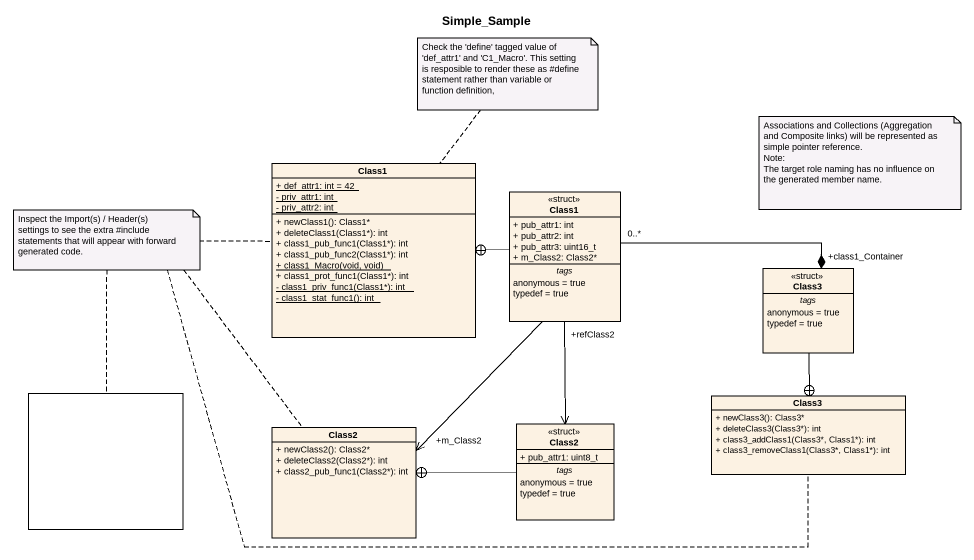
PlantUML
@startuml
title Simple_Sample
allowmixing
hide circle
hide empty members
skinparam classAttributeIconSize 0
class Class1 {
  {static} + def_attr1: int = 42
  {static} - priv_attr1: int
  {static} - priv_attr2: int
  + newClass1(): Class1*
  + deleteClass1(Class1*): int
  + class1_pub_func1(Class1*): int
  + class1_pub_func2(Class1*): int
  {static} + class1_Macro(void, void)
  + class1_prot_func1(Class1*): int
  {static} - class1_priv_func1(Class1*): int
  {static} - class1_stat_func1(): int
}
class "Class1" as Class1_2 <<struct>> {
  + pub_attr1: int
  + pub_attr2: int
  + pub_attr3: uint16_t
  + m_Class2: Class2*
  -- tags --
  anonymous = true
  typedef = true
}
class Class3 <<struct>> {
  -- tags --
  anonymous = true
  typedef = true
}
rectangle " " as rectangle1
class "Class3" as Class3_2 {
  + newClass3(): Class3*
  + deleteClass3(Class3*): int
  + class3_addClass1(Class3*, Class1*): int
  + class3_removeClass1(Class3*, Class1*): int
}
class Class2 {
  + newClass2(): Class2*
  + deleteClass2(Class2*): int
  + class2_pub_func1(Class2*): int
}
class "Class2" as Class2_2 <<struct>> {
  + pub_attr1: uint8_t
  -- tags --
  anonymous = true
  typedef = true
}
Class1_2 -left-+ Class1
Class1_2 "0..*" -right-* "+class1_Container" Class3
Class1_2 --> "+m_Class2" Class2
Class1_2 "+refClass2" --> Class2_2
Class3 --+ Class3_2
Class2_2 -left-+ Class2
note top of Class1 : Check the 'define' tagged value of 'def_attr1' and 'C1_Macro'. This setting is resposible to render these as #define statement rather than variable or function definition,
note as N2
  Associations and Collections (Aggregation and Composite links) will be represented as simple pointer reference.
  Note:
  The target role naming has no influence on the generated member name.
end note
note as N3
  Inspect the Import(s) / Header(s) settings to see the extra #include statements that will appear with forward generated code.
end note
N3 .. Class1
N3 .. Class2
N3 .. rectangle1
N3 .. Class3_2
@enduml
